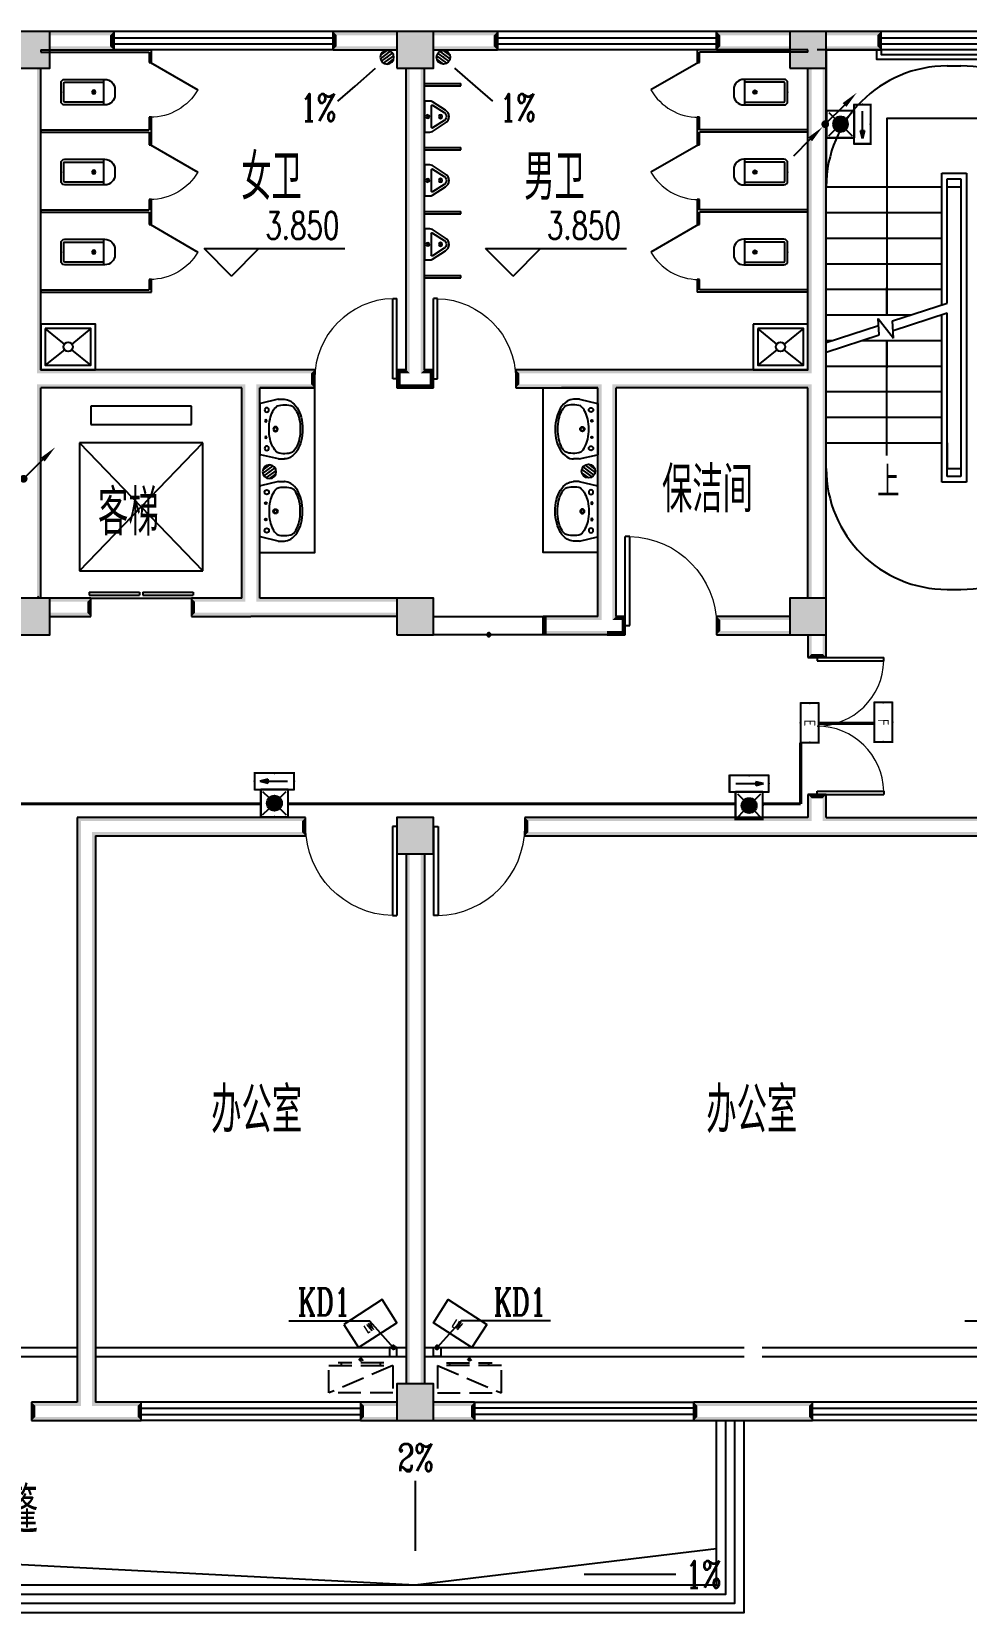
# Model space of a CAD drawing. Extents: x 6250600 to 6678662, y -692028 to -290561.
# Drawn here: x 6431457 to 6441692, y -453028 to -435728 of the extents above; entities that cross this region are included whole.
import ezdxf
from ezdxf.enums import TextEntityAlignment as Align

# ---------------------------------------------------------------- set-up
doc = ezdxf.new("R2010")
doc.units = 0
doc.header["$LTSCALE"] = 1000
doc.header["$MEASUREMENT"] = 0
doc.linetypes.add('DASH', pattern=[0.35, 0.25, -0.1])
doc.layers.get('0').update_dxf_attribs({"linetype": 'CONTINUOUS'})
for name, color, linetype in [('EQUIP-照明', 3, 'CONTINUOUS'), ('LWIRE', 4, 'CONTINUOUS'), ('PUB_HATCH', 8, 'CONTINUOUS'), ('WIRE-照明', 1, 'CONTINUOUS'), ('建筑底图', 251, 'CONTINUOUS'), ('排水', 221, 'CONTINUOUS')]:
    doc.layers.add(name, color=color, linetype=linetype)
doc.styles.add('_TCH_AXIS', font='COMPLEX', dxfattribs={"bigfont": 'GBCBIG'})
doc.styles.add('_TCH_DIM', font='SIMPLEX', dxfattribs={"bigfont": 'GBCBIG'})
doc.styles.add('_TCH_LABEL', font='COMPLEX', dxfattribs={"bigfont": 'GBCBIG'})
doc.styles.add('_TEL_DIM', font='sceie.shx', dxfattribs={"width": 0.8, "height": 3.5, "bigfont": 'sceic.shx'})
doc.styles.add('DIM_FONT', font='SIMPLEX', dxfattribs={"width": 0.7, "bigfont": 'GBCBIG'})
doc.styles.add('schuco', font='sceie.shx', dxfattribs={"width": 0.7, "bigfont": 'sceic.shx'})
doc.styles.get("Standard").update_dxf_attribs({"font": 'GBENOR', "bigfont": 'GBCBIG'})

# ---------------------------------------------------------------- blocks, each defined once
blk = doc.blocks.new('$equip$00002604')
blk.add_hatch(color=256).paths.add_polyline_path([(0.275, 0.5, 1), (-0.274, 0.5, 1)])
for p, q in [((-0.429, 0.929), (-0.194, 0.694)), ((0.194, 0.694), (0.429, 0.929)), ((-0.429, 0.071), (-0.194, 0.306)), ((0.194, 0.306), (0.429, 0.071))]:
    blk.add_line(p, q)
at = {"const_width": 0.0667}
blk.add_lwpolyline([(-0.5, 1), (-0.5, 0), (0.5, 0), (0.5, 1), (-0.5, 1), (-0.5, 0)], dxfattribs=at)
blk.add_lwpolyline([(-0.5, 1), (-0.5, 0), (0.5, 0), (0.5, 1)], close=True)
blk.add_circle((0, 0.5), 0.275)
for p in [(0, 1), (-0.5, 0.5), (0, 0), (0.5, 0.5)]:
    blk.add_point(p)
at = {"color": 7, "style": '_TEL_DIM', "flags": 1}
blk.add_attdef('A', text='', height=0.000025, dxfattribs=at).set_placement((0, 0), align=Align.MIDDLE_CENTER)
blk = doc.blocks.new('$equip$00002541')
blk.add_hatch(color=256).paths.add_polyline_path([(-0.24, 0.372), (-0.528, 0.3), (-0.24, 0.228)])
for p, q in [((-0.72, 0.6), (-0.72, 0)), ((0.72, 0.6), (-0.72, 0.6)), ((0.72, 0), (0.72, 0.6)), ((-0.72, 0), (0.72, 0)), ((-0.24, 0.372), (-0.528, 0.3)), ((-0.528, 0.3), (-0.24, 0.228)), ((-0.24, 0.372), (-0.24, 0.228))]:
    blk.add_line(p, q)
at = {"color": 7}
blk.add_line((-0.48, 0.3), (0.48, 0.3), dxfattribs=at)
at = {"const_width": 0.0667}
blk.add_lwpolyline([(-0.72, 0.6), (-0.72, 0), (0.72, 0), (0.72, 0.6), (-0.72, 0.6), (-0.72, 0)], dxfattribs=at)
for p in [(0, 0.6), (-0.72, 0.3), (0, 0), (0.72, 0.3)]:
    blk.add_point(p)
at = {"color": 7, "style": '_TEL_DIM', "flags": 1}
blk.add_attdef('A', text='', height=0.00002, dxfattribs=at).set_placement((0, 0), align=Align.MIDDLE_CENTER)
blk = doc.blocks.new('$equip$00002540')
blk.add_hatch(color=256).paths.add_polyline_path([(0.24, 0.372), (0.24, 0.228), (0.528, 0.3)])
for p, q in [((-0.72, 0.6), (-0.72, 0)), ((0.72, 0.6), (-0.72, 0.6)), ((0.72, 0), (0.72, 0.6)), ((-0.72, 0), (0.72, 0)), ((0.24, 0.372), (0.24, 0.228)), ((0.528, 0.3), (0.24, 0.372)), ((0.24, 0.228), (0.528, 0.3))]:
    blk.add_line(p, q)
at = {"color": 7}
blk.add_line((-0.48, 0.3), (0.48, 0.3), dxfattribs=at)
at = {"const_width": 0.0667}
blk.add_lwpolyline([(-0.72, 0.6), (-0.72, 0), (0.72, 0), (0.72, 0.6), (-0.72, 0.6), (-0.72, 0)], dxfattribs=at)
for p in [(0, 0.6), (-0.72, 0.3), (0, 0), (0.72, 0.3)]:
    blk.add_point(p)
at = {"color": 7, "style": '_TEL_DIM', "flags": 1}
blk.add_attdef('A', text='', height=0.00002, dxfattribs=at).set_placement((0, 0), align=Align.MIDDLE_CENTER)
blk = doc.blocks.new('$TelecSys$00000081')
for p, q in [((0.104, 0.104), (0.104, 0.104)), ((-1.15, -1.15), (-0.55, -0.55)), ((-0.104, -0.104), (-0.104, -0.104))]:
    blk.add_line(p, q)
at = {"const_width": 0.142}
blk.add_lwpolyline([(0.071, 0, 1), (-0.071, 0, 1)], format="xyb", close=True, dxfattribs=at)
blk.add_solid([(-0.62, -0.48), (-0.48, -0.62), (-0.1, -0.1)])
at = {"width": 0.8, "flags": 9}
blk.add_attdef('A', (0, 0), '', height=0.00002, rotation=180, dxfattribs=at)
blk = doc.blocks.new('$TelecSys$00000079')
for p, q in [((0.7, 0.7), (0, 0)), ((0.104, 0.104), (0.104, 0.104)), ((-0.104, -0.104), (-0.104, -0.104))]:
    blk.add_line(p, q)
at = {"const_width": 0.142}
blk.add_lwpolyline([(-0.071, 0, 1), (0.071, 0, 1)], format="xyb", close=True, dxfattribs=at)
blk.add_solid([(0.63, 0.77), (0.77, 0.63), (1.15, 1.15)])
at = {"width": 0.8, "flags": 9}
blk.add_attdef('A', (0, 0), '', height=0.00002, dxfattribs=at)
blk = doc.blocks.new('_LV12')
for p, q in [((-250, -50), (-39, -219)), ((39, -219), (250, -50)), ((-250, -450), (-39, -281)), ((39, -281), (250, -450))]:
    blk.add_line(p, q)
for points in [[(300, -500), (300, 0), (-300, 0), (-300, -500)], [(250, -450), (250, -50), (-250, -50), (-250, -450)]]:
    blk.add_lwpolyline(points, close=True)
blk.add_circle((0, -250), 50)
blk = doc.blocks.new('$plan$00000344')
for p, q in [((-280, -10), (-280, 0)), ((280, 0), (280, -10)), ((-251, -189), (-251, -186)), ((-248, -183), (-250, -185))]:
    blk.add_line(p, q)
for points in [[(-280, 0), (280, 0)], [(-326, -200), (-280, -5)], [(326, -204), (280, -5)]]:
    blk.add_lwpolyline(points)
for points in [[(253, -188, 0.098208), (193, -141, 0.066287), (110, -111, 0.052428), (0, -100, 0.052428), (-110, -111, 0.066287), (-193, -141, 0.093876), (-251, -186, 0.171377)], [(-326, -200, 0.008223), (-326, -204, 0.149285)], [(-326, -266, 0.149285), (-304, -337, 0.107079), (-231, -408, 0.075625), (-131, -450, 0.062436), (-1, -467, 0.062436), (130, -452, 0.075625), (230, -410, 0.107079), (304, -339, 0.149285), (326, -268, 0.005205), (326, -266, 0.086596)], [(-250, -358, 0.091341), (-193, -401, 0.066287), (-110, -431, 0.052428), (0, -442, 0.052428), (110, -431, 0.066287), (193, -401, 0.091756), (250, -358, 0.171377)]]:
    blk.add_lwpolyline(points, format="xyb")
at = {"flags": 128}
for points in [[(-326, -204), (-326, -268)], [(326, -204), (326, -268)]]:
    blk.add_lwpolyline(points, dxfattribs=at)
for points in [[(-253, -188, 0.172546), (-250, -358, 0.726395)], [(253, -188, -0.172546), (250, -358, -0.726395)]]:
    blk.add_lwpolyline(points, format="xyb", dxfattribs=at)
for centre, radius in [((-210, -75), 24), ((-210, -75), 24), ((-210, -75), 24), ((-90, -65), 10), ((0, -170), 25), ((90, -65), 10), ((210, -75), 24)]:
    blk.add_circle(centre, radius)
at = {"lineweight": 13}
blk.add_circle((0, -170), 15, dxfattribs=at)
blk.add_arc((-250, -186), 1, 131.3224, 180)
blk = doc.blocks.new('$lvtry$00000171')
at = {"layer": '排水'}
for p, q in [((-74, 11), (-11, 74)), ((-70, -27), (27, 70)), ((-53, -53), (53, 53)), ((-27, -70), (70, 27)), ((11, -74), (74, -11))]:
    blk.add_line(p, q, dxfattribs=at)
blk.add_circle((0, 0), 75, dxfattribs=at)
blk.add_point((0, 0), dxfattribs=at)
blk = doc.blocks.new('$lvtry$00000200')
at = {"color": 0}
for p, q in [((-110, -40), (-110, -470)), ((100, -30), (-100, -30)), ((110, -470), (110, -40))]:
    blk.add_line(p, q, dxfattribs=at)
blk.add_lwpolyline([(100, 0), (-100, 0, 0.414214), (-140, -40), (-140, -480, 0.414214), (-30, -590), (30, -590, 0.414214), (140, -480), (140, -40, 0.414214)], format="xyb", close=True, dxfattribs=at)
blk.add_lwpolyline([(140, -470), (-140, -470)], dxfattribs=at)
blk.add_circle((0, -359), 20, dxfattribs=at)
for centre, start, end in [((-100, -40), 90, 180), ((100, -40), 0, 90)]:
    blk.add_arc(centre, 10, start, end, dxfattribs=at)
for p in [(0, 0), (0, -359)]:
    blk.add_point(p, dxfattribs=at)
blk = doc.blocks.new('$TCHSYS$APDOOR2D')
blk.add_line((0.5, 0), (0, 0.866))
at = {"lineweight": 13}
blk.add_arc((0.5, 0), 1, 120, 180, dxfattribs=at)
blk = doc.blocks.new('$lvtry$00000221')
at = {"color": 0}
for p, q in [((-124, -91), (-43, -216)), ((-116, -76), (116, -76)), ((43, -216), (124, -91))]:
    blk.add_line(p, q, dxfattribs=at)
blk.add_lwpolyline([(69, -231, -0.57735), (-69, -231), (-162, -88, -0.145378), (-170, -61), (-170, 0), (170, 0), (170, -61, -0.145378), (162, -88)], format="xyb", close=True, dxfattribs=at)
for centre, radius in [((0, -177), 20), ((0, -38), 17.7)]:
    blk.add_circle(centre, radius, dxfattribs=at)
for centre, radius, start, end in [((-116, -86), 10, 90, 213.0863), ((116, -86), 10, 326.9137, 90), ((0, -191), 50, 210, 330)]:
    blk.add_arc(centre, radius, start, end, dxfattribs=at)
for p in [(0, -38), (0, -177)]:
    blk.add_point(p, dxfattribs=at)
blk = doc.blocks.new('A$C2E081725')
at = {"linetype": 'DASH'}
for p, q in [((700, 94), (0, 394)), ((600, 64), (100, 64)), ((138, 94), (138, 64)), ((350, 8), (327, 39)), ((350, 49), (350, 0)), ((350, 8), (373, 39)), ((563, 94), (563, 64))]:
    blk.add_line(p, q, dxfattribs=at)
blk.add_lwpolyline([(0, 394), (0, 94), (700, 94), (700, 394)], close=True, dxfattribs=at)
blk = doc.blocks.new('$DorLib2D$00000002')
for p, q in [((-0.5, 0), (-0.5, 0.4875)), ((-0.475, 0.4875), (-0.5, 0.4875)), ((-0.475, 0), (-0.475, 0.4875)), ((0.475, 0), (0.475, 0.4875)), ((0.475, 0.4875), (0.5, 0.4875)), ((0.5, 0), (0.5, 0.4875)), ((-0.5, 0), (-0.475, 0)), ((0.5, 0), (0.475, 0))]:
    blk.add_line(p, q)
at = {"lineweight": 13}
for centre, start, end in [((-0.4875, 0), 0, 88.53072), ((0.4875, 0), 91.46928, 180)]:
    blk.add_arc(centre, 0.4875, start, end, dxfattribs=at)
blk = doc.blocks.new('_FZH')
blk.add_lwpolyline([(-0.5, -0.5), (0.5, -0.5), (0.5, 0.5), (-0.5, 0.5)], close=True)
at = {"layer": 'PUB_HATCH'}
blk.add_solid([(-0.5, -0.5), (0.5, -0.5), (-0.5, 0.5), (0.5, 0.5)], dxfattribs=at)
blk = doc.blocks.new('$WINLIB2D$00000001')
at = {"color": 0}
for points in [[(-0.5, 0.5), (-0.5, -0.5)], [(-0.5, 0.5), (0.5, 0.5)], [(0.5, -0.5), (0.5, 0.5)], [(0.5, 0.1667), (-0.5, 0.1667)], [(0.5, -0.1667), (-0.5, -0.1667)], [(-0.5, -0.5), (0.5, -0.5)]]:
    blk.add_lwpolyline(points, dxfattribs=at)
blk = doc.blocks.new('$DorLib2D$00000001')
for p, q in [((0.45, 0.975), (0.5, 0.975)), ((0.45, 0), (0.45, 0.975)), ((0.5, 0), (0.5, 0.975)), ((0.5, 0), (0.45, 0))]:
    blk.add_line(p, q)
at = {"lineweight": 13}
blk.add_arc((0.475, 0), 0.975, 91.4693, 180, dxfattribs=at)
blk = doc.blocks.new('$TCHSYS$WIN2D')
for p, q in [((-0.5, 0.5), (0.5, 0.5)), ((-0.5, 0.5), (-0.5, -0.5)), ((0.5, 0.5), (0.5, -0.5)), ((0.5, 0.167), (-0.5, 0.167)), ((0.5, -0.167), (-0.5, -0.167)), ((-0.5, -0.5), (0.5, -0.5))]:
    blk.add_line(p, q)
blk = doc.blocks.new('$TCHSYS$LDOR22D')
for p, q in [((-0.517, 0.833), (-0.017, 0.833)), ((-0.517, 0.833), (-0.517, 0.667)), ((-0.017, 0.833), (-0.017, 0.667)), ((0.017, 0.833), (0.017, 0.667)), ((0.017, 0.833), (0.517, 0.833)), ((0.517, 0.833), (0.517, 0.667)), ((-0.517, 0.667), (-0.017, 0.667)), ((0.017, 0.667), (0.517, 0.667)), ((-0.5, 0.5), (0.5, 0.5))]:
    blk.add_line(p, q)
blk = doc.blocks.new('$equip$00002534')
for p, q in [((-0.72, 0.66), (-0.72, 0)), ((0.72, 0.66), (-0.72, 0.66)), ((0.72, 0), (0.72, 0.66)), ((-0.72, 0), (0.72, 0))]:
    blk.add_line(p, q)
at = {"const_width": 0.0667}
blk.add_lwpolyline([(-0.72, 0.66), (-0.72, 0), (0.72, 0), (0.72, 0.66), (-0.72, 0.66), (-0.72, 0)], dxfattribs=at)
for p in [(0, 0.66), (-0.72, 0.33), (0, 0), (0.72, 0.33)]:
    blk.add_point(p)
at = {"color": 7, "style": '_TEL_DIM'}
blk.add_attdef('$TEXT$', text='', height=0.4, dxfattribs=at).set_placement((0, 0.33), align=Align.MIDDLE_CENTER)
at = {"color": 7, "style": '_TEL_DIM', "flags": 1}
blk.add_attdef('A', text='', height=0.00002, dxfattribs=at).set_placement((0, 0), align=Align.MIDDLE_CENTER)

msp = doc.modelspace()

# ---------------------------------------------------------------- hatches: boundary and pattern name
at = {"layer": '建筑底图'}
for points in [[(6431657.2, -435728.5), (6431257.2, -435728.5), (6431297.2, -435768.5), (6431617.2, -435768.5)], [(6431657.2, -436128.5), (6431657.2, -435728.5), (6431617.2, -435768.5), (6431617.2, -436088.5)], [(6431657.2, -435728.5), (6431657.2, -435768.5), (6432317.2, -435768.5), (6432357.2, -435728.5)], [(6432357.2, -435928.5), (6432357.2, -435728.5), (6432317.2, -435768.5), (6432317.2, -435888.5)], [(6435457.2, -435768.5), (6435457.2, -435728.5), (6434757.2, -435728.5), (6434797.2, -435768.5)], [(6434757.2, -435728.5), (6434757.2, -435928.5), (6434797.2, -435888.5), (6434797.2, -435768.5)], [(6435857.2, -435728.5), (6435457.2, -435728.5), (6435497.2, -435768.5), (6435817.2, -435768.5)], [(6435457.2, -435728.5), (6435457.2, -436128.5), (6435497.2, -436088.5), (6435497.2, -435768.5)], [(6435857.2, -436128.5), (6435857.2, -435728.5), (6435817.2, -435768.5), (6435817.2, -436088.5)], [(6435857.2, -435728.5), (6435857.2, -435768.5), (6436517.2, -435768.5), (6436557.2, -435728.5)], [(6436557.2, -435928.5), (6436557.2, -435728.5), (6436517.2, -435768.5), (6436517.2, -435888.5)], [(6439757.2, -435768.5), (6439757.2, -435728.5), (6438957.2, -435728.5), (6438997.2, -435768.5)], [(6438957.2, -435728.5), (6438957.2, -435928.5), (6438997.2, -435888.5), (6438997.2, -435768.5)], [(6440157.2, -435728.5), (6439757.2, -435728.5), (6439797.2, -435768.5), (6440117.2, -435768.5)], [(6439757.2, -435728.5), (6439757.2, -436128.5), (6439797.2, -436088.5), (6439797.2, -435768.5)], [(6440157.2, -436128.5), (6440157.2, -435728.5), (6440117.2, -435768.5), (6440117.2, -436088.5)], [(6440157.2, -435728.5), (6440157.2, -435768.5), (6440717.2, -435768.5), (6440757.2, -435728.5)], [(6440757.2, -435928.5), (6440757.2, -435728.5), (6440717.2, -435768.5), (6440717.2, -435888.5)], [(6431657.2, -435888.5), (6431657.2, -435928.5), (6432357.2, -435928.5), (6432317.2, -435888.5)], [(6435457.2, -435928.5), (6435457.2, -435888.5), (6434797.2, -435888.5), (6434757.2, -435928.5)], [(6435857.2, -435888.5), (6435857.2, -435928.5), (6436557.2, -435928.5), (6436517.2, -435888.5)], [(6439757.2, -435928.5), (6439757.2, -435888.5), (6438997.2, -435888.5), (6438957.2, -435928.5)], [(6440157.2, -435888.5), (6440157.2, -435928.5), (6440757.2, -435928.5), (6440717.2, -435888.5)], [(6431257.2, -436128.5), (6431657.2, -436128.5), (6431617.2, -436088.5), (6431297.2, -436088.5)], [(6431557.2, -436128.5), (6431517.2, -436128.5), (6431517.2, -439468.5), (6431557.2, -439428.5)], [(6435457.2, -436128.5), (6435857.2, -436128.5), (6435817.2, -436088.5), (6435497.2, -436088.5)], [(6435597.2, -436128.5), (6435557.2, -436128.5), (6435557.2, -439428.5), (6435597.2, -439468.5)], [(6435757.2, -436128.5), (6435717.2, -436128.5), (6435717.2, -439468.5), (6435757.2, -439428.5)], [(6439757.2, -436128.5), (6440157.2, -436128.5), (6440117.2, -436088.5), (6439797.2, -436088.5)], [(6439997.2, -436128.5), (6439957.2, -436128.5), (6439957.2, -439428.5), (6439997.2, -439468.5)], [(6440157.2, -436128.5), (6440117.2, -436128.5), (6440117.2, -439528.5), (6440157.2, -439528.5)], [(6433557.2, -439428.5), (6431557.2, -439428.5), (6431517.2, -439468.5), (6433557.2, -439468.5)], [(6433557.2, -439628.5), (6431557.2, -439628.5), (6431517.2, -439588.5), (6433557.2, -439588.5)], [(6431517.2, -441928.5), (6431557.2, -441928.5), (6431557.2, -439628.5), (6431517.2, -439588.5)], [(6433857.2, -439428.5), (6433557.2, -439428.5), (6433557.2, -439468.5), (6433857.2, -439468.5)], [(6433757.2, -439628.5), (6433557.2, -439628.5), (6433557.2, -439588.5), (6433797.2, -439588.5)], [(6433757.2, -441928.5), (6433757.2, -439628.5), (6433797.2, -439588.5), (6433797.2, -441968.5)], [(6434557.2, -439428.5), (6433857.2, -439428.5), (6433857.2, -439468.5), (6434517.2, -439468.5)], [(6433957.2, -441928.5), (6433957.2, -439628.5), (6433917.2, -439588.5), (6433917.2, -441968.5)], [(6433957.2, -439628.5), (6434557.2, -439628.5), (6434517.2, -439588.5), (6433917.2, -439588.5)], [(6434557.2, -439628.5), (6434557.2, -439428.5), (6434517.2, -439468.5), (6434517.2, -439588.5)], [(6435557.2, -439428.5), (6435457.2, -439428.5), (6435497.2, -439468.5), (6435597.2, -439468.5)], [(6435457.2, -439428.5), (6435457.2, -439628.5), (6435497.2, -439588.5), (6435497.2, -439468.5)], [(6435457.2, -439628.5), (6435657.2, -439628.5), (6435657.2, -439588.5), (6435497.2, -439588.5)], [(6435657.2, -439628.5), (6435857.2, -439628.5), (6435817.2, -439588.5), (6435657.2, -439588.5)], [(6435857.2, -439428.5), (6435757.2, -439428.5), (6435717.2, -439468.5), (6435817.2, -439468.5)], [(6435857.2, -439628.5), (6435857.2, -439428.5), (6435817.2, -439468.5), (6435817.2, -439588.5)], [(6437257.2, -439428.5), (6436757.2, -439428.5), (6436797.2, -439468.5), (6437257.2, -439468.5)], [(6436757.2, -439428.5), (6436757.2, -439628.5), (6436797.2, -439588.5), (6436797.2, -439468.5)], [(6436757.2, -439628.5), (6437257.2, -439628.5), (6437257.2, -439588.5), (6436797.2, -439588.5)], [(6437757.2, -439428.5), (6437257.2, -439428.5), (6437257.2, -439468.5), (6437757.2, -439468.5)], [(6437657.2, -439628.5), (6437257.2, -439628.5), (6437257.2, -439588.5), (6437697.2, -439588.5)], [(6437657.2, -442128.5), (6437657.2, -439628.5), (6437697.2, -439588.5), (6437697.2, -442168.5)], [(6439957.2, -439428.5), (6437757.2, -439428.5), (6437757.2, -439468.5), (6439997.2, -439468.5)], [(6437857.2, -442128.5), (6437857.2, -439628.5), (6437817.2, -439588.5), (6437817.2, -442168.5)], [(6439957.2, -439628.5), (6437857.2, -439628.5), (6437817.2, -439588.5), (6439997.2, -439588.5)], [(6439957.2, -441928.5), (6439997.2, -441928.5), (6439997.2, -439588.5), (6439957.2, -439628.5)], [(6440117.2, -441928.5), (6440157.2, -441928.5), (6440157.2, -439528.5), (6440117.2, -439528.5)], [(6431657.2, -441928.5), (6431257.2, -441928.5), (6431297.2, -441968.5), (6431617.2, -441968.5)], [(6431500.6, -441928.5), (6431557.2, -441928.5), (6431528.9, -441900.2)], [(6431657.2, -442328.5), (6431657.2, -441928.5), (6431617.2, -441968.5), (6431617.2, -442288.5)], [(6431657.2, -441928.5), (6431657.2, -441968.5), (6432067.2, -441968.5), (6432107.2, -441928.5)], [(6432107.2, -442128.5), (6432107.2, -441928.5), (6432067.2, -441968.5), (6432067.2, -442088.5)], [(6433757.2, -441928.5), (6433207.2, -441928.5), (6433247.2, -441968.5), (6433797.2, -441968.5)], [(6433207.2, -441928.5), (6433207.2, -442128.5), (6433247.2, -442088.5), (6433247.2, -441968.5)], [(6435457.2, -441968.5), (6435457.2, -441928.5), (6433957.2, -441928.5), (6433917.2, -441968.5)], [(6435857.2, -441928.5), (6435457.2, -441928.5), (6435497.2, -441968.5), (6435817.2, -441968.5)], [(6435457.2, -441928.5), (6435457.2, -442328.5), (6435497.2, -442288.5), (6435497.2, -441968.5)], [(6435857.2, -442328.5), (6435857.2, -441928.5), (6435817.2, -441968.5), (6435817.2, -442288.5)], [(6440157.2, -441928.5), (6439757.2, -441928.5), (6439797.2, -441968.5), (6440117.2, -441968.5)], [(6439757.2, -441928.5), (6439757.2, -442328.5), (6439797.2, -442288.5), (6439797.2, -441968.5)], [(6440157.2, -442328.5), (6440157.2, -441928.5), (6440117.2, -441968.5), (6440117.2, -442288.5)], [(6431657.2, -442088.5), (6431657.2, -442128.5), (6432107.2, -442128.5), (6432067.2, -442088.5)], [(6433207.2, -442128.5), (6433857.2, -442128.5), (6433857.2, -442088.5), (6433247.2, -442088.5)], [(6435457.2, -442128.5), (6435457.2, -442088.5), (6433857.2, -442088.5), (6433857.2, -442128.5)], [(6437657.2, -442128.5), (6437057.2, -442128.5), (6437057.2, -442168.5), (6437697.2, -442168.5)], [(6437057.2, -442328.5), (6437057.2, -442128.5), (6437097.2, -442128.5), (6437097.2, -442328.5)], [(6437957.2, -442128.5), (6437857.2, -442128.5), (6437817.2, -442168.5), (6437917.2, -442168.5)], [(6437957.2, -442328.5), (6437957.2, -442128.5), (6437917.2, -442168.5), (6437917.2, -442288.5)], [(6439757.2, -442168.5), (6439757.2, -442128.5), (6438957.2, -442128.5), (6438997.2, -442168.5)], [(6438957.2, -442128.5), (6438957.2, -442328.5), (6438997.2, -442288.5), (6438997.2, -442168.5)], [(6431257.2, -442328.5), (6431657.2, -442328.5), (6431617.2, -442288.5), (6431297.2, -442288.5)], [(6435457.2, -442328.5), (6435857.2, -442328.5), (6435817.2, -442288.5), (6435497.2, -442288.5)], [(6437757.2, -442328.5), (6437057.2, -442328.5), (6437057.2, -442288.5), (6437757.2, -442288.5)], [(6437757.2, -442328.5), (6437957.2, -442328.5), (6437917.2, -442288.5), (6437757.2, -442288.5)], [(6439757.2, -442328.5), (6439757.2, -442288.5), (6438997.2, -442288.5), (6438957.2, -442328.5)], [(6439757.2, -442328.5), (6440157.2, -442328.5), (6440117.2, -442288.5), (6439797.2, -442288.5)], [(6439997.2, -442328.5), (6439957.2, -442328.5), (6439957.2, -442578.5), (6439997.2, -442538.5)], [(6440157.2, -442328.5), (6440117.2, -442328.5), (6440117.2, -442538.5), (6440157.2, -442578.5)], [(6439957.2, -442578.5), (6440157.2, -442578.5), (6440117.2, -442538.5), (6439997.2, -442538.5)], [(6440157.2, -444078.5), (6439957.2, -444078.5), (6439997.2, -444118.5), (6440117.2, -444118.5)], [(6439957.2, -444078.5), (6439957.2, -444328.5), (6439997.2, -444368.5), (6439997.2, -444118.5)], [(6440157.2, -444328.5), (6440157.2, -444078.5), (6440117.2, -444118.5), (6440117.2, -444368.5)], [(6434457.2, -444328.5), (6431957.2, -444328.5), (6431997.2, -444368.5), (6434417.2, -444368.5)], [(6431957.2, -444328.5), (6431957.2, -450728.5), (6431997.2, -450768.5), (6431997.2, -444368.5)], [(6434457.2, -444528.5), (6434457.2, -444328.5), (6434417.2, -444368.5), (6434417.2, -444488.5)], [(6435857.2, -444328.5), (6435457.2, -444328.5), (6435497.2, -444368.5), (6435817.2, -444368.5)], [(6435457.2, -444328.5), (6435457.2, -444728.5), (6435497.2, -444688.5), (6435497.2, -444368.5)], [(6435857.2, -444728.5), (6435857.2, -444328.5), (6435817.2, -444368.5), (6435817.2, -444688.5)], [(6439957.2, -444328.5), (6436857.2, -444328.5), (6436897.2, -444368.5), (6439997.2, -444368.5)], [(6436857.2, -444328.5), (6436857.2, -444528.5), (6436897.2, -444488.5), (6436897.2, -444368.5)], [(6442757.2, -444368.5), (6442757.2, -444328.5), (6440157.2, -444328.5), (6440117.2, -444368.5)], [(6432157.2, -444528.5), (6434457.2, -444528.5), (6434417.2, -444488.5), (6432117.2, -444488.5)], [(6432157.2, -444528.5), (6432157.2, -450728.5), (6432117.2, -450768.5), (6432117.2, -444488.5)], [(6436857.2, -444528.5), (6440057.2, -444528.5), (6440057.2, -444488.5), (6436897.2, -444488.5)], [(6442757.2, -444528.5), (6442757.2, -444488.5), (6440057.2, -444488.5), (6440057.2, -444528.5)], [(6435457.2, -444728.5), (6435857.2, -444728.5), (6435817.2, -444688.5), (6435497.2, -444688.5)], [(6435557.2, -450528.5), (6435597.2, -450528.5), (6435597.2, -444728.5), (6435557.2, -444728.5)], [(6435717.2, -450528.5), (6435757.2, -450528.5), (6435757.2, -444728.5), (6435717.2, -444728.5)], [(6435857.2, -450528.5), (6435457.2, -450528.5), (6435497.2, -450568.5), (6435817.2, -450568.5)], [(6435457.2, -450528.5), (6435457.2, -450928.5), (6435497.2, -450888.5), (6435497.2, -450568.5)], [(6435857.2, -450928.5), (6435857.2, -450528.5), (6435817.2, -450568.5), (6435817.2, -450888.5)], [(6431957.2, -450728.5), (6431457.2, -450728.5), (6431497.2, -450768.5), (6431997.2, -450768.5)], [(6431457.2, -450728.5), (6431457.2, -450928.5), (6431497.2, -450888.5), (6431497.2, -450768.5)], [(6432657.2, -450728.5), (6432157.2, -450728.5), (6432117.2, -450768.5), (6432617.2, -450768.5)], [(6432657.2, -450928.5), (6432657.2, -450728.5), (6432617.2, -450768.5), (6432617.2, -450888.5)], [(6435457.2, -450768.5), (6435457.2, -450728.5), (6435057.2, -450728.5), (6435097.2, -450768.5)], [(6435057.2, -450728.5), (6435057.2, -450928.5), (6435097.2, -450888.5), (6435097.2, -450768.5)], [(6435857.2, -450728.5), (6435857.2, -450768.5), (6436267.2, -450768.5), (6436307.2, -450728.5)], [(6436307.2, -450928.5), (6436307.2, -450728.5), (6436267.2, -450768.5), (6436267.2, -450888.5)], [(6439357.2, -450728.5), (6438707.2, -450728.5), (6438747.2, -450768.5), (6439357.2, -450768.5)], [(6438707.2, -450728.5), (6438707.2, -450928.5), (6438747.2, -450888.5), (6438747.2, -450768.5)], [(6440007.2, -450728.5), (6439357.2, -450728.5), (6439357.2, -450768.5), (6439967.2, -450768.5)], [(6440007.2, -450928.5), (6440007.2, -450728.5), (6439967.2, -450768.5), (6439967.2, -450888.5)], [(6431457.2, -450928.5), (6432057.2, -450928.5), (6432057.2, -450888.5), (6431497.2, -450888.5)], [(6432057.2, -450928.5), (6432657.2, -450928.5), (6432617.2, -450888.5), (6432057.2, -450888.5)], [(6435457.2, -450928.5), (6435457.2, -450888.5), (6435097.2, -450888.5), (6435057.2, -450928.5)], [(6435457.2, -450928.5), (6435857.2, -450928.5), (6435817.2, -450888.5), (6435497.2, -450888.5)], [(6435857.2, -450888.5), (6435857.2, -450928.5), (6436307.2, -450928.5), (6436267.2, -450888.5)], [(6438707.2, -450928.5), (6439357.2, -450928.5), (6439357.2, -450888.5), (6438747.2, -450888.5)], [(6439357.2, -450928.5), (6440007.2, -450928.5), (6439967.2, -450888.5), (6439357.2, -450888.5)]]:
    msp.add_hatch(color=256, dxfattribs=at).paths.add_polyline_path(points)

# ---------------------------------------------------------------- linework, layer by layer
at = {"layer": 'WIRE-照明', "color": 1, "linetype": 'DASH'}
for points, const_width in [([(6440075.6, -443299.7), (6440683.5, -443299.7)], 35), ([(6439877.6, -444179.7), (6439877.6, -443510.2)], 35), ([(6424906.4, -444179.7), (6433965.4, -444179.7)], 30), ([(6434265.4, -444179.7), (6439163, -444179.7)], 30), ([(6439463, -444179.7), (6439877.6, -444179.7)], 30)]:
    msp.add_lwpolyline(points, dxfattribs=dict(at, const_width=const_width))
at = {"layer": '建筑底图'}
for p, q in [((6432357.2, -435728.5), (6431657.2, -435728.5)), ((6432357.2, -435928.5), (6432357.2, -435728.5)), ((6435457.2, -435728.5), (6434757.2, -435728.5)), ((6434757.2, -435728.5), (6434757.2, -435928.5)), ((6436557.2, -435728.5), (6435857.2, -435728.5)), ((6436557.2, -435928.5), (6436557.2, -435728.5)), ((6439757.2, -435728.5), (6438957.2, -435728.5)), ((6438957.2, -435728.5), (6438957.2, -435928.5)), ((6440757.2, -435728.5), (6440157.2, -435728.5)), ((6440757.2, -435928.5), (6440757.2, -435728.5)), ((6431557.2, -435928.5), (6431557.2, -435953.5)), ((6431557.2, -435928.5), (6432769.7, -435928.5)), ((6431557.2, -435953.5), (6432744.7, -435953.5)), ((6431657.2, -435928.5), (6432357.2, -435928.5)), ((6432744.7, -435953.5), (6432744.7, -436066)), ((6432769.7, -436066), (6432769.7, -435928.5)), ((6434757.2, -435928.5), (6435457.2, -435928.5)), ((6435857.2, -435928.5), (6436557.2, -435928.5)), ((6439957.2, -435928.5), (6438744.7, -435928.5)), ((6438744.7, -435928.5), (6438744.7, -436066)), ((6439957.2, -435953.5), (6438769.7, -435953.5)), ((6438769.7, -436066), (6438769.7, -435953.5)), ((6438957.2, -435928.5), (6439757.2, -435928.5)), ((6439957.2, -435953.5), (6439957.2, -435928.5)), ((6442757.2, -435928.5), (6440057.2, -435928.5)), ((6440157.2, -435928.5), (6440757.2, -435928.5)), ((6442757.2, -435928.5), (6440157.2, -435928.5)), ((6440157.2, -435928.5), (6440157.2, -437428.5)), ((6431557.2, -439428.5), (6431557.2, -436128.5)), ((6432744.7, -436066), (6432769.7, -436066)), ((6435557.2, -439428.5), (6435557.2, -436128.5)), ((6435757.2, -439428.5), (6435757.2, -436128.5)), ((6438744.7, -436066), (6438769.7, -436066)), ((6439957.2, -439428.5), (6439957.2, -436128.5)), ((6440157.2, -439528.5), (6440157.2, -436128.5)), ((6441482.2, -436103.4), (6441632.2, -436103.4)), ((6435557.2, -436322.8), (6435557.2, -436297.8)), ((6435757.2, -436297.8), (6436157.2, -436297.8)), ((6436157.2, -436322.8), (6436157.2, -436297.8)), ((6435757.2, -436322.8), (6436157.2, -436322.8)), ((6431557.2, -436803.5), (6431557.2, -436828.5)), ((6431557.2, -436803.5), (6432744.7, -436803.5)), ((6432744.7, -436666), (6432744.7, -436803.5)), ((6432769.7, -436666), (6432744.7, -436666)), ((6432769.7, -436816), (6432769.7, -436666)), ((6432769.7, -436966), (6432769.7, -436816)), ((6438744.7, -436666), (6438744.7, -436816)), ((6438769.7, -436666), (6438744.7, -436666)), ((6438744.7, -436816), (6438744.7, -436966)), ((6438769.7, -436803.5), (6438769.7, -436666)), ((6439957.2, -436803.5), (6438769.7, -436803.5)), ((6439957.2, -436828.5), (6439957.2, -436803.5)), ((6431557.2, -436828.5), (6432744.7, -436828.5)), ((6432744.7, -436828.5), (6432744.7, -436966)), ((6432744.7, -436966), (6432769.7, -436966)), ((6435557.2, -437022.3), (6435557.2, -436997.3)), ((6435757.2, -436997.3), (6436157.2, -436997.3)), ((6436157.2, -437022.3), (6436157.2, -436997.3)), ((6438744.7, -436966), (6438769.7, -436966)), ((6438769.7, -436966), (6438769.7, -436828.5)), ((6439957.2, -436828.5), (6438769.7, -436828.5)), ((6435757.2, -437022.3), (6436157.2, -437022.3)), ((6441422.2, -438719.5), (6441422.2, -437278.5)), ((6441422.2, -437278.5), (6441692.2, -437278.5)), ((6441482.2, -438700), (6441482.2, -437338.5)), ((6441482.2, -437338.5), (6441632.2, -437338.5)), ((6441632.2, -437338.5), (6441632.2, -440598.5)), ((6441692.2, -437278.5), (6441692.2, -440658.5)), ((6440157.2, -439131.8), (6440157.2, -437428.5)), ((6440157.2, -437428.5), (6441422.2, -437428.5)), ((6440157.2, -437428.5), (6441422.2, -437428.5)), ((6441482.2, -438700), (6441482.2, -437428.5)), ((6441482.2, -437428.5), (6441632.2, -437428.5)), ((6441632.2, -437428.5), (6441632.2, -440508.5)), ((6431557.2, -437678.5), (6431557.2, -437703.5)), ((6431557.2, -437678.5), (6432744.7, -437678.5)), ((6432744.7, -437566), (6432744.7, -437678.5)), ((6432769.7, -437566), (6432744.7, -437566)), ((6432769.7, -437691), (6432769.7, -437566)), ((6438744.7, -437566), (6438744.7, -437691)), ((6438769.7, -437566), (6438744.7, -437566)), ((6438769.7, -437678.5), (6438769.7, -437566)), ((6439957.2, -437678.5), (6438769.7, -437678.5)), ((6439957.2, -437703.5), (6439957.2, -437678.5)), ((6431557.2, -437703.5), (6432744.7, -437703.5)), ((6432744.7, -437703.5), (6432744.7, -437841)), ((6432744.7, -437841), (6432769.7, -437841)), ((6432769.7, -437841), (6432769.7, -437691)), ((6435557.2, -437721.8), (6435557.2, -437696.8)), ((6435757.2, -437696.8), (6436157.2, -437696.8)), ((6435757.2, -437721.8), (6436157.2, -437721.8)), ((6436157.2, -437721.8), (6436157.2, -437696.8)), ((6438744.7, -437691), (6438744.7, -437841)), ((6438744.7, -437841), (6438769.7, -437841)), ((6438769.7, -437841), (6438769.7, -437703.5)), ((6439957.2, -437703.5), (6438769.7, -437703.5)), ((6440157.2, -437708.5), (6441422.2, -437708.5)), ((6440157.2, -437988.5), (6441422.2, -437988.5)), ((6433646.7, -438403.7), (6433346.7, -438103.7)), ((6433346.7, -438103.7), (6434887, -438103.7)), ((6433646.7, -438403.7), (6433946.7, -438103.7)), ((6436728.7, -438403.7), (6436428.7, -438103.7)), ((6436428.7, -438103.7), (6437968.9, -438103.7)), ((6436728.7, -438403.7), (6437028.7, -438103.7)), ((6440157.2, -438268.5), (6441422.2, -438268.5)), ((6431557.2, -438553.5), (6431557.2, -438578.5)), ((6431557.2, -438553.5), (6432744.7, -438553.5)), ((6432744.7, -438441), (6432744.7, -438553.5)), ((6432769.7, -438441), (6432744.7, -438441)), ((6432769.7, -438578.5), (6432769.7, -438441)), ((6435557.2, -438421.3), (6435557.2, -438396.3)), ((6435757.2, -438396.3), (6436157.2, -438396.3)), ((6435757.2, -438421.3), (6436157.2, -438421.3)), ((6436157.2, -438421.3), (6436157.2, -438396.3)), ((6438744.7, -438441), (6438744.7, -438578.5)), ((6438769.7, -438441), (6438744.7, -438441)), ((6438769.7, -438553.5), (6438769.7, -438441)), ((6439957.2, -438553.5), (6438769.7, -438553.5)), ((6439957.2, -438578.5), (6439957.2, -438553.5)), ((6440157.2, -438548.5), (6441422.2, -438548.5)), ((6431557.2, -438578.5), (6432769.7, -438578.5)), ((6439957.2, -438578.5), (6438744.7, -438578.5)), ((6440883.4, -438895.1), (6441482.2, -438700)), ((6440157.2, -438828.5), (6441087.9, -438828.5)), ((6440737, -439048), (6440727.5, -438869.8)), ((6440727.5, -438869.8), (6440893.3, -439081.6)), ((6440893.3, -439081.6), (6440883.4, -438895.1)), ((6440888.9, -438998.5), (6441482.2, -438805.1)), ((6441410.6, -438828.5), (6441422.2, -438828.5)), ((6441422.2, -440658.5), (6441422.2, -438824.7)), ((6441482.2, -440228.5), (6441482.2, -438805.1)), ((6441482.2, -440598.5), (6441482.2, -438805.1)), ((6440157.2, -439131.8), (6440731.5, -438944.6)), ((6440157.2, -439237), (6440737, -439048)), ((6440157.2, -439108.5), (6440228.7, -439108.5)), ((6440157.2, -440228.5), (6440157.2, -439237)), ((6440551.5, -439108.5), (6441422.2, -439108.5)), ((6440157.2, -439388.5), (6441422.2, -439388.5)), ((6433557.2, -439428.5), (6431557.2, -439428.5)), ((6433857.2, -439428.5), (6433557.2, -439428.5)), ((6434557.2, -439428.5), (6433857.2, -439428.5)), ((6434557.2, -439628.5), (6434557.2, -439428.5)), ((6435557.2, -439428.5), (6435457.2, -439428.5)), ((6435457.2, -439428.5), (6435457.2, -439628.5)), ((6435857.2, -439428.5), (6435757.2, -439428.5)), ((6435857.2, -439628.5), (6435857.2, -439428.5)), ((6437257.2, -439428.5), (6436757.2, -439428.5)), ((6436757.2, -439428.5), (6436757.2, -439628.5)), ((6437757.2, -439428.5), (6437257.2, -439428.5)), ((6439957.2, -439428.5), (6437757.2, -439428.5)), ((6440157.2, -441928.5), (6440157.2, -439528.5)), ((6433557.2, -439628.5), (6431557.2, -439628.5)), ((6431557.2, -441928.5), (6431557.2, -439628.5)), ((6433757.2, -439628.5), (6433557.2, -439628.5)), ((6433757.2, -441928.5), (6433757.2, -439628.5)), ((6433957.2, -441928.5), (6433957.2, -439628.5)), ((6433957.2, -439628.5), (6434557.2, -439628.5)), ((6435457.2, -439628.5), (6435657.2, -439628.5)), ((6435657.2, -439628.5), (6435857.2, -439628.5)), ((6436757.2, -439628.5), (6437257.2, -439628.5)), ((6437657.2, -439628.5), (6437257.2, -439628.5)), ((6437657.2, -442128.5), (6437657.2, -439628.5)), ((6437857.2, -442128.5), (6437857.2, -439628.5)), ((6439957.2, -439628.5), (6437857.2, -439628.5)), ((6439957.2, -441928.5), (6439957.2, -439628.5)), ((6440157.2, -439668.5), (6441422.2, -439668.5)), ((6433207.2, -439828.5), (6432107.2, -439828.5)), ((6432107.2, -439828.5), (6432107.2, -440028.5)), ((6433207.2, -440028.5), (6433207.2, -439828.5)), ((6432107.2, -440028.5), (6433207.2, -440028.5)), ((6440157.2, -439948.5), (6441422.2, -439948.5)), ((6431982.2, -441628.5), (6433332.2, -440228.5)), ((6431982.2, -440228.5), (6433332.2, -441628.5)), ((6433332.2, -440228.5), (6431982.2, -440228.5)), ((6431982.2, -440228.5), (6431982.2, -441628.5)), ((6433332.2, -441628.5), (6433332.2, -440228.5)), ((6440157.2, -440228.5), (6441422.2, -440228.5)), ((6441482.2, -440228.5), (6441482.2, -440508.5)), ((6441482.2, -440508.5), (6441632.2, -440508.5)), ((6441632.2, -440598.5), (6441482.2, -440598.5)), ((6441692.2, -440658.5), (6441422.2, -440658.5)), ((6431982.2, -441628.5), (6433332.2, -441628.5)), ((6441482.2, -441833.5), (6441632.2, -441833.5)), ((6432107.2, -441928.5), (6431657.2, -441928.5)), ((6432107.2, -442128.5), (6432107.2, -441928.5)), ((6433757.2, -441928.5), (6433207.2, -441928.5)), ((6433207.2, -441928.5), (6433207.2, -442128.5)), ((6435457.2, -441928.5), (6433957.2, -441928.5)), ((6431657.2, -442128.5), (6432107.2, -442128.5)), ((6433207.2, -442128.5), (6433857.2, -442128.5)), ((6435457.2, -442128.5), (6433857.2, -442128.5)), ((6435857.2, -442128.5), (6437057.2, -442128.5)), ((6437657.2, -442128.5), (6437057.2, -442128.5)), ((6437057.2, -442328.5), (6437057.2, -442128.5)), ((6437957.2, -442128.5), (6437857.2, -442128.5)), ((6437957.2, -442328.5), (6437957.2, -442128.5)), ((6439757.2, -442128.5), (6438957.2, -442128.5)), ((6438957.2, -442128.5), (6438957.2, -442328.5)), ((6437057.2, -442328.5), (6435857.2, -442328.5)), ((6437757.2, -442328.5), (6437057.2, -442328.5)), ((6437757.2, -442328.5), (6437957.2, -442328.5)), ((6438957.2, -442328.5), (6439757.2, -442328.5)), ((6439957.2, -442328.5), (6439957.2, -442578.5)), ((6440157.2, -442578.5), (6440157.2, -442328.5)), ((6439957.2, -442578.5), (6440157.2, -442578.5)), ((6440157.2, -444078.5), (6439957.2, -444078.5)), ((6439957.2, -444078.5), (6439957.2, -444328.5)), ((6440157.2, -444328.5), (6440157.2, -444078.5)), ((6434457.2, -444328.5), (6431957.2, -444328.5)), ((6431957.2, -444328.5), (6431957.2, -450728.5)), ((6434457.2, -444528.5), (6434457.2, -444328.5)), ((6439957.2, -444328.5), (6436857.2, -444328.5)), ((6436857.2, -444328.5), (6436857.2, -444528.5)), ((6440157.2, -444328.5), (6442757.2, -444328.5)), ((6432157.2, -444528.5), (6434457.2, -444528.5)), ((6432157.2, -444528.5), (6432157.2, -450728.5)), ((6436857.2, -444528.5), (6440057.2, -444528.5)), ((6440057.2, -444528.5), (6442757.2, -444528.5)), ((6435557.2, -444728.5), (6435557.2, -450528.5)), ((6435757.2, -444728.5), (6435757.2, -450528.5)), ((6428557.2, -450128.5), (6431957.2, -450128.5)), ((6432157.2, -450128.5), (6435557.2, -450128.5)), ((6435757.2, -450128.5), (6439257.2, -450128.5)), ((6439457.2, -450128.5), (6442957.2, -450128.5)), ((6428557.2, -450228.5), (6431957.2, -450228.5)), ((6432157.2, -450228.5), (6435557.2, -450228.5)), ((6435757.2, -450228.5), (6439257.2, -450228.5)), ((6439457.2, -450228.5), (6442957.2, -450228.5)), ((6431957.2, -450728.5), (6431457.2, -450728.5)), ((6431457.2, -450728.5), (6431457.2, -450928.5)), ((6432657.2, -450728.5), (6432157.2, -450728.5)), ((6432657.2, -450928.5), (6432657.2, -450728.5)), ((6435457.2, -450728.5), (6435057.2, -450728.5)), ((6435057.2, -450728.5), (6435057.2, -450928.5)), ((6436307.2, -450728.5), (6435857.2, -450728.5)), ((6436307.2, -450928.5), (6436307.2, -450728.5)), ((6439357.2, -450728.5), (6438707.2, -450728.5)), ((6438707.2, -450728.5), (6438707.2, -450928.5)), ((6440007.2, -450728.5), (6439357.2, -450728.5)), ((6440007.2, -450928.5), (6440007.2, -450728.5)), ((6431457.2, -450928.5), (6432057.2, -450928.5)), ((6432057.2, -450928.5), (6432657.2, -450928.5)), ((6435057.2, -450928.5), (6435457.2, -450928.5)), ((6435857.2, -450928.5), (6436307.2, -450928.5)), ((6438707.2, -450928.5), (6439357.2, -450928.5)), ((6439357.2, -450928.5), (6440007.2, -450928.5)), ((6428457.2, -452355.3), (6435657.2, -452728.5)), ((6435657.2, -452728.5), (6438957.2, -452327.5))]:
    msp.add_line(p, q, dxfattribs=at)
for points in [[(6440707.2, -435928.5), (6440707.2, -436028.5), (6442307.2, -436028.5), (6442307.2, -435928.5)], [(6440757.2, -435928.5), (6440757.2, -435978.5), (6442257.2, -435978.5), (6442257.2, -435928.5)], [(6434808.9, -436490.5), (6434998.1, -436325.5), (6435224.3, -436128.4)], [(6436505.5, -436490.5), (6436316.2, -436325.5), (6436090.1, -436128.4)], [(6442294.7, -440648.5), (6442294.7, -436678.5), (6440819.7, -436678.5), (6440819.7, -438828.5), (6440819.7, -438528.5)], [(6440819.7, -440368.5), (6440819.7, -439108.5), (6440819.7, -439408.5)], [(6433957.2, -441428.5), (6434557.2, -441428.5), (6434557.2, -439628.5), (6433957.2, -439628.5)], [(6437657.2, -441428.5), (6437057.2, -441428.5), (6437057.2, -439628.5), (6437657.2, -439628.5)], [(6434274.5, -449838.6), (6435155.6, -449838.6), (6435417.2, -450128.5)], [(6437139.8, -449838.6), (6436158.8, -449838.6), (6435897.2, -450128.5)], [(6441674.5, -449838.6), (6442555.6, -449838.6), (6442817.2, -450128.5)], [(6420757.2, -450928.5), (6420757.2, -453028.5), (6439257.2, -453028.5), (6439257.2, -450928.5)], [(6420857.2, -450928.5), (6420857.2, -452928.5), (6439157.2, -452928.5), (6439157.2, -450928.5)], [(6420957.2, -450928.5), (6420957.2, -452828.5), (6439057.2, -452828.5), (6439057.2, -450928.5)], [(6421057.2, -450928.5), (6421057.2, -452728.5), (6438957.2, -452728.5), (6438957.2, -450928.5)], [(6435657.2, -451587.7), (6435657.2, -452155.3), (6435657.2, -452355.3)], [(6438511.1, -452612.2), (6437808.5, -452612.2), (6437508.5, -452612.2)]]:
    msp.add_lwpolyline(points, dxfattribs=at)
for points in [[(6436455.1, -442310.2, 1), (6436471.4, -442346.7, 1)], [(6435403.8, -450113.6, 1), (6435430.6, -450143.3, 1)], [(6435910.6, -450113.6, 1), (6435883.8, -450143.3, 1)]]:
    msp.add_lwpolyline(points, format="xyb", close=True, dxfattribs=at)
for points in [[(6434874.4, -449876.1), (6435036.5, -450128.5), (6435457.2, -449858.2), (6435295, -449605.8)], [(6436440, -449876.1), (6436277.9, -450128.5), (6435857.2, -449858.2), (6436019.3, -449605.8)], [(6435377.2, -450228.5), (6435457.2, -450228.5), (6435457.2, -450128.5), (6435377.2, -450128.5)], [(6435937.2, -450228.5), (6435857.2, -450228.5), (6435857.2, -450128.5), (6435937.2, -450128.5)]]:
    msp.add_lwpolyline(points, close=True, dxfattribs=at)
for centre, start, end in [((6441482.2, -437428.5), 90, 180), ((6441632.2, -437428.5), 360, 90), ((6441482.2, -440508.5), 180, 270), ((6441632.2, -440508.5), 270, 0)]:
    msp.add_arc(centre, 1325, start, end, dxfattribs=at)

# ---------------------------------------------------------------- block references
at = {"layer": 'EQUIP-照明', "color": 1, "xscale": -300, "yscale": 300, "zscale": 300}
for name, p, rotation in [('$equip$00002604', (6440313.5, -436592), 180), ('$equip$00002541', (6440463.5, -436742), 270)]:
    msp.add_blockref(name, p, dxfattribs=dict(at, rotation=rotation))
at = {"layer": 'EQUIP-照明', "color": 1, "xscale": 300, "yscale": 300, "zscale": 300, "rotation": 270}
for p, values in [((6439877.6, -443294.2), {'$TEXT$': 'E'}), ((6440683.5, -443286.1), {'$TEXT$': 'F'})]:
    msp.add_blockref('$equip$00002534', p, dxfattribs=at).add_auto_attribs(values)
at = {"layer": 'EQUIP-照明', "color": 1, "xscale": 300, "yscale": 300, "zscale": 300}
for name, p in [('$equip$00002541', (6434115.4, -444022.6)), ('$equip$00002540', (6439313, -444048.7)), ('$equip$00002604', (6434115.4, -444322.6)), ('$equip$00002604', (6439313, -444348.7))]:
    msp.add_blockref(name, p, dxfattribs=at)
at = {"layer": 'LWIRE', "color": 1, "xscale": 300, "yscale": 300, "zscale": 300}
for name, p in [('$TelecSys$00000079', (6440147, -436742)), ('$TelecSys$00000081', (6440147, -436742)), ('$TelecSys$00000079', (6431370.1, -440622.4))]:
    msp.add_blockref(name, p, dxfattribs=at)
at = {"layer": '建筑底图'}
for name, p, xscale, yscale, zscale in [('_FZH', (6431457.2, -435928.5), 400, 400, 400), ('_FZH', (6435657.2, -435928.5), 400, 400, 400), ('_FZH', (6439957.2, -435928.5), 400, 400, 400), ('_FZH', (6431457.2, -442128.5), 400, 400, 400), ('_FZH', (6435657.2, -442128.5), 400, 400, 400), ('_FZH', (6439957.2, -442128.5), 400, 400, 400), ('$DorLib2D$00000001', (6434957.2, -444428.5), 1000, -1000, 1000), ('_FZH', (6435657.2, -444528.5), 400, 400, 400), ('$DorLib2D$00000001', (6436357.2, -444428.5), -1000, -1000, -1000), ('_FZH', (6435657.2, -450728.5), 400, 400, 400)]:
    msp.add_blockref(name, p, dxfattribs=dict(at, xscale=xscale, yscale=yscale, zscale=zscale))
for name, p, xscale, yscale, zscale, rotation in [('$WINLIB2D$00000001', (6433557.2, -435828.5), -2400, -199.999998777872, -2400, 6.839720789741932e-08), ('$WINLIB2D$00000001', (6437757.2, -435828.5), -2400, -200.0000044407789, -2400, 7.231655274608784e-09), ('$TCHSYS$WIN2D', (6441507.2, -435828.5), -1500, -200.000005539041, -1500, 6.713573696970343e-08), ('$TCHSYS$APDOOR2D', (6432757.2, -436366), -600, 600, 25, 270), ('$TCHSYS$APDOOR2D', (6438757.2, -436366), -600, -600, 25, 270), ('$TCHSYS$APDOOR2D', (6432757.2, -437266), -600, 600, 25, 270), ('$TCHSYS$APDOOR2D', (6438757.2, -437266), -600, -600, 25, 270), ('$TCHSYS$APDOOR2D', (6432757.2, -438141), -600, 600, 25, 270), ('$TCHSYS$APDOOR2D', (6438757.2, -438141), -600, -600, 25, 270), ('$DorLib2D$00000001', (6435007.2, -439528.5), -900, -900, -900, 180), ('$DorLib2D$00000001', (6436307.2, -439528.5), 900, -900, 900, 180.0000000457569), ('$DorLib2D$00000001', (6438457.2, -442228.5), 1000, -1000, 1000, 179.9999999826926), ('$TCHSYS$LDOR22D', (6432657.2, -442028.5), -1100, -199.9999999713618, -1100, 180), ('$DorLib2D$00000002', (6440057.2, -443328.5), -1500, -1500, -1500, 90.00000000771503), ('$WINLIB2D$00000001', (6433857.2, -450828.5), 2400, -200.0000048198272, 2400, 180.0000000469612), ('$WINLIB2D$00000001', (6437507.2, -450828.5), -2400, -200.0000048198272, -2400, 180.0000000469611), ('$WINLIB2D$00000001', (6441207.2, -450828.5), 2400, -200.0000067215879, 2400, 180.0000000596849)]:
    msp.add_blockref(name, p, dxfattribs=dict(at, xscale=xscale, yscale=yscale, zscale=zscale, rotation=rotation))
at = {"layer": '建筑底图', "yscale": -1}
for name, p, rotation in [('$lvtry$00000171', (6435348.8, -436008.4), 81.34549654432831), ('$lvtry$00000200', (6431779.3, -436391), 269.9999999999155), ('$lvtry$00000200', (6431779.3, -437266), 269.9999999999155), ('$lvtry$00000200', (6431779.3, -438141), 269.9999999999155), ('$plan$00000344', (6433957.2, -440078.5), 270), ('$lvtry$00000171', (6434060.6, -440546), 261.3454965443283)]:
    msp.add_blockref(name, p, dxfattribs=dict(at, rotation=rotation))
at = {"layer": '建筑底图', "xscale": -1, "yscale": -1}
for name, p, rotation in [('$lvtry$00000171', (6435965.5, -436008.4), 278.6545034556717), ('$plan$00000344', (6437657.2, -440078.5), 90), ('$lvtry$00000171', (6437553.7, -440537.4), 98.65450345567174)]:
    msp.add_blockref(name, p, dxfattribs=dict(at, rotation=rotation))
at = {"layer": '建筑底图'}
for name, p, rotation in [('$lvtry$00000200', (6439735.1, -436391), 270.0000000000845), ('$lvtry$00000200', (6439735.1, -437266), 270.0000000000845), ('$lvtry$00000200', (6439735.1, -438141), 270.0000000000845), ('_LV12', (6431857.2, -439428.5), 180), ('_LV12', (6439657.2, -439428.5), 180), ('$plan$00000344', (6433957.2, -440978.5), 90), ('A$C2E081725', (6436601.1, -450233), 180)]:
    msp.add_blockref(name, p, dxfattribs=dict(at, rotation=rotation))
at = {"layer": '建筑底图', "xscale": -1}
for name, p, rotation in [('$lvtry$00000221', (6435757.2, -436657.9), 90), ('$lvtry$00000221', (6435757.2, -437357.4), 90), ('$lvtry$00000221', (6435757.2, -438056.9), 90), ('$plan$00000344', (6437657.2, -440978.5), 270), ('A$C2E081725', (6434713.2, -450233), 180)]:
    msp.add_blockref(name, p, dxfattribs=dict(at, rotation=rotation))

# ---------------------------------------------------------------- texts
at = {"layer": '建筑底图'}
for s, height, style, width, p in [('1%', 297.5, '_TCH_AXIS', 0.705882, (6434399.8, -436708.2)), ('1%', 297.5, '_TCH_AXIS', 0.705882, (6436584.6, -436708.2)), ('女卫', 500, 'schuco', 0.7, (6433751.9, -437571)), ('男卫', 500, 'schuco', 0.7, (6436850.4, -437571)), ('3.850', 297.5, '_TCH_DIM', 0.705882, (6434017, -437998.7)), ('3.850', 297.5, '_TCH_DIM', 0.705882, (6437098.9, -437998.7)), ('保洁间', 500, 'schuco', 0.7, (6438359.1, -440990)), ('客梯', 500, 'schuco', 0.7, (6432184.3, -441243.1)), ('办公室', 500, 'schuco', 0.7, (6433422.4, -447780.1)), ('办公室', 500, 'schuco', 0.7, (6438843.9, -447780.1)), ('KD1', 297.5, '_TCH_LABEL', 0.705882, (6434369.8, -449778.5)), ('KD1', 297.5, '_TCH_LABEL', 0.705882, (6436514.5, -449778.5)), ('2%', 297.5, '_TCH_AXIS', 0.705882, (6435467.2, -451482.7)), ('雨篷', 500, 'schuco', 0.7, (6430863.3, -452158.5)), ('1%', 297.5, '_TCH_AXIS', 0.705882, (6438616.1, -452760.9))]:
    msp.add_text(s, height=height, dxfattribs=dict(at, style=style, width=width)).set_placement(p)
at = {"layer": '建筑底图', "style": '_TCH_DIM'}
msp.add_text('上', height=337.6, dxfattribs=at).set_placement((6440715.4, -440823.5))
at = {"layer": '建筑底图', "style": 'DIM_FONT', "width": 0.494118}
for rotation, p in [(32.71669, (6435136.1, -449974.3)), (327.28331, (6436053.2, -449894))]:
    msp.add_text('LW', height=89.65, rotation=rotation, dxfattribs=at).set_placement(p)

doc.saveas('drawing.dxf')
